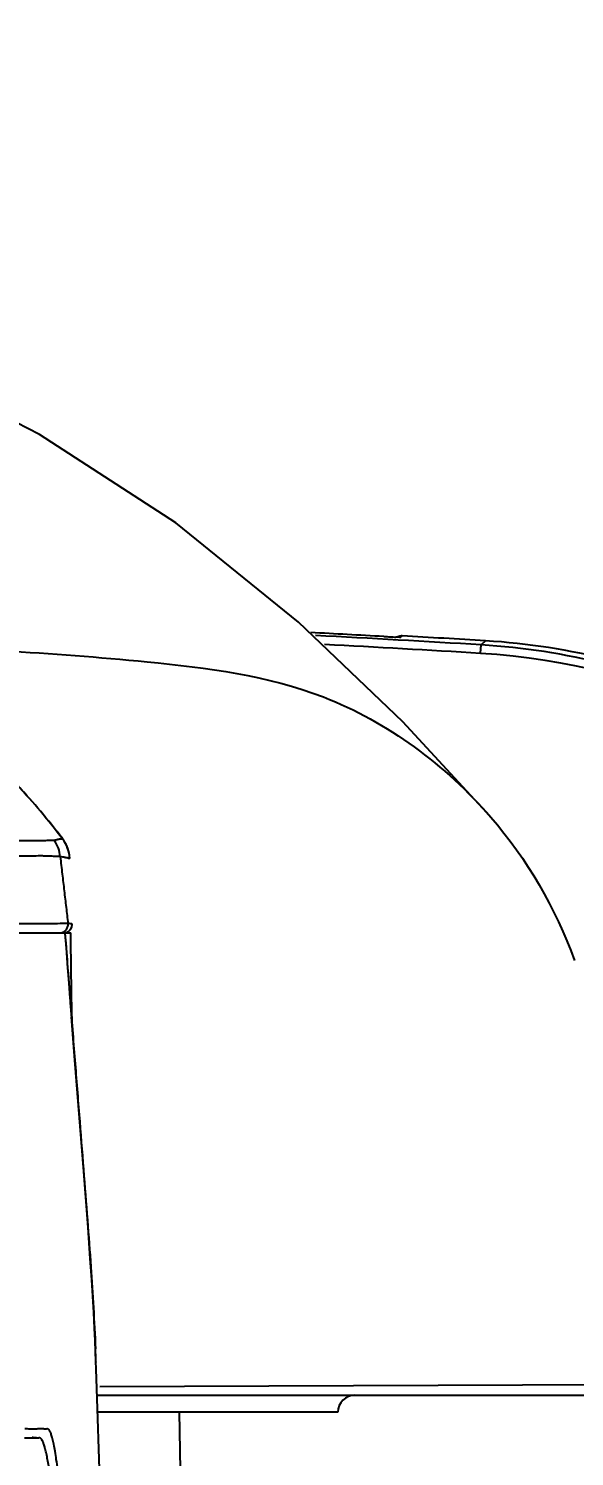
# Model space of a CAD drawing. Header units: millimetres. Extents: x 5828 to 6704, y 123 to 421.
# Drawn here: x 6412.881 to 6414.488, y 192.479 to 196.678 of the extents above; entities that cross this region are included whole.
import ezdxf

# ---------------------------------------------------------------- set-up
doc = ezdxf.new("R2010")
doc.units = ezdxf.units.MM
doc.layers.add('外形图', color=7, linetype='Continuous')
doc.layers.add('尺寸标注', color=7, linetype='Continuous')
doc.styles.add('微软雅黑', font='msyh.ttc', dxfattribs={"height": 1.5})
doc.dimstyles.new('尺寸标注_1_20比例', dxfattribs={"dimtxt": 1.5, "dimasz": 1.25, "dimexe": 0.5, "dimexo": 0.4, "dimgap": 0.5, "dimtad": 1, "dimdec": 1, "dimlfac": 20, "dimdsep": 46, "dimtxsty": '微软雅黑', "dimcen": 0.09, "dimadec": 0, "dimazin": 0, "dimtp": 0.01, "dimtm": 0.01, "dimtfac": 1, "dimtdec": 1, "dimtofl": 0, "dimtmove": 0, "dimatfit": 3, "dimfxl": 1, "dimtolj": 1, "dimarcsym": 0})

# ---------------------------------------------------------------- blocks, each defined once
blk = doc.blocks.new('*D1102')
at = {"layer": 'Defpoints', "color": 0}
for p in [(6409.4545, 201.6953), (6409.4545, 196.4975), (6406.5795, 189.9086)]:
    blk.add_point(p, dxfattribs=at)
at = {"layer": '尺寸标注', "color": 0, "lineweight": -2}
for p, q in [((6406.5795, 190.3086), (6406.5795, 202.1953)), ((6409.4545, 196.8975), (6409.4545, 202.1953)), ((6405.3295, 201.6953), (6404.0795, 201.6953)), ((6410.7045, 201.6953), (6417.675, 201.6953))]:
    blk.add_line(p, q, dxfattribs=at)
at = {"layer": '尺寸标注', "color": 0}
for points in [[(6405.3295, 201.487), (6405.3295, 201.9037), (6406.5795, 201.6953)], [(6410.7045, 201.9037), (6410.7045, 201.487), (6409.4545, 201.6953)]]:
    blk.add_solid(points, dxfattribs=at)
at = {"layer": '尺寸标注', "color": 0, "insert": (6415.1519, 202.9561), "char_height": 1.5, "attachment_point": 5, "style": '微软雅黑'}
blk.add_mtext('\\A1;\\A1;{\\fAlibaba PuHuiTi 3.0 55 Regular|b0|i0|c134|p18;57.5}', dxfattribs=at)

msp = doc.modelspace()

# ---------------------------------------------------------------- linework, layer by layer
at = {"layer": '外形图', "linetype": 'ByBlock'}
for p, q in [((6412.9137, 195.4844), (6412.845, 195.5202)), ((6413.977, 194.8883), (6413.9729, 194.8882)), ((6413.9809, 194.8921), (6413.977, 194.8883)), ((6414.2261, 194.8776), (6414.2135, 194.8657)), ((6414.2117, 194.8408), (6414.2133, 194.8657)), ((6413.0024, 194.2372), (6413.0019, 194.2373)), ((6406.3453, 194.0186), (6413.0056, 194.0186)), ((6413.0053, 193.9956), (6413.0051, 194.0186)), ((6413.0064, 193.9178), (6413.0053, 193.9956)), ((6413.0077, 193.8457), (6413.0064, 193.9178)), ((6413.0089, 193.7857), (6413.0077, 193.8457)), ((6413.0066, 193.7819), (6413.0083, 193.7599)), ((6413.0101, 193.737), (6413.0089, 193.7857)), ((6413.0174, 193.6438), (6413.0074, 193.7716)), ((6413.0083, 193.7599), (6413.0075, 193.7716)), ((6413.0435, 193.3163), (6413.0174, 193.6438)), ((6413.0562, 193.1517), (6413.0435, 193.3163)), ((6413.0628, 193.0611), (6413.0562, 193.1517)), ((6413.067, 192.9985), (6413.0628, 193.0611)), ((6413.0701, 192.9497), (6413.067, 192.9985)), ((6413.0729, 192.9017), (6413.0701, 192.9497)), ((6413.0754, 192.8548), (6413.0729, 192.9017)), ((6413.077, 192.8203), (6413.0754, 192.8548)), ((6413.0784, 192.7864), (6413.077, 192.8203)), ((6413.0781, 192.7956), (6413.0781, 192.7955)), ((6413.0813, 192.7076), (6413.0784, 192.7864)), ((6413.0796, 192.7567), (6413.0796, 192.756)), ((6413.0936, 192.3471), (6413.0813, 192.7076)), ((6414.8561, 192.6898), (6413.0907, 192.6838)), ((6413.0821, 192.6586), (6414.832, 192.6586)), ((6413.792, 192.6086), (6413.0826, 192.6086)), ((6413.3248, 192.6086), (6413.3325, 192.1576)), ((6412.8692, 192.5329), (6412.9051, 192.5332)), ((6412.9049, 192.5332), (6412.9051, 192.5332)), ((6412.9051, 192.5332), (6412.9112, 192.5336))]:
    msp.add_line(p, q, dxfattribs=at)
for points in [[(6414.2416, 194.3592), (6413.9833, 194.6396), (6413.6755, 194.9329), (6413.3145, 195.2242), (6412.9137, 195.4844)], [(6412.9816, 194.2952), (6412.9732, 194.3061), (6412.9649, 194.3165), (6412.9567, 194.3269), (6412.9485, 194.3371), (6412.9404, 194.3471), (6412.9323, 194.357), (6412.9242, 194.3667), (6412.9162, 194.3762), (6412.9082, 194.3856), (6412.9004, 194.3948), (6412.8926, 194.4037), (6412.8849, 194.4125), (6412.8773, 194.421), (6412.8699, 194.4294), (6412.8626, 194.4375), (6412.8554, 194.4454), (6412.8475, 194.454)], [(6413.0024, 194.2373), (6413.0023, 194.2378), (6413.0023, 194.2391), (6413.0022, 194.2404), (6413.0021, 194.2418), (6413.002, 194.2431), (6413.0019, 194.2445), (6413.0017, 194.2458), (6413.0016, 194.2471), (6413.0014, 194.2485), (6413.0012, 194.2498), (6413.0009, 194.2511), (6413.0007, 194.2525), (6413.0005, 194.2538), (6413.0002, 194.2551), (6412.9999, 194.2564), (6412.9996, 194.2577), (6412.9992, 194.2591), (6412.9989, 194.2604), (6412.9985, 194.2617), (6412.9982, 194.263), (6412.9978, 194.2643), (6412.9973, 194.2655), (6412.9969, 194.2668), (6412.9965, 194.2681), (6412.996, 194.2694), (6412.9955, 194.2706), (6412.995, 194.2719), (6412.9945, 194.2731), (6412.9939, 194.2744), (6412.9934, 194.2756), (6412.9928, 194.2768), (6412.9922, 194.278), (6412.9916, 194.2793), (6412.991, 194.2805), (6412.9904, 194.2817), (6412.9897, 194.2828), (6412.9891, 194.284), (6412.9884, 194.2852), (6412.9877, 194.2863), (6412.987, 194.2875), (6412.9862, 194.2886), (6412.9855, 194.2897), (6412.9847, 194.2909), (6412.984, 194.292), (6412.9832, 194.2931), (6412.9824, 194.2942), (6412.9816, 194.2952)], [(6412.9843, 194.0186), (6412.9848, 194.0186), (6412.9853, 194.0186), (6412.9858, 194.0187), (6412.9862, 194.0187), (6412.9867, 194.0187), (6412.9872, 194.0188), (6412.9876, 194.0188), (6412.9881, 194.0189), (6412.9886, 194.019), (6412.989, 194.0191), (6412.9895, 194.0192), (6412.99, 194.0193), (6412.9904, 194.0194), (6412.9909, 194.0195), (6412.9913, 194.0196), (6412.9918, 194.0198), (6412.9923, 194.0199), (6412.9927, 194.0201), (6412.9931, 194.0202), (6412.9936, 194.0204), (6412.994, 194.0206), (6412.9945, 194.0208), (6412.9949, 194.021), (6412.9953, 194.0212), (6412.9957, 194.0214), (6412.9962, 194.0216), (6412.9966, 194.0218), (6412.997, 194.0221), (6412.9974, 194.0223), (6412.9978, 194.0226), (6412.9982, 194.0228), (6412.9986, 194.0231), (6412.999, 194.0234), (6412.9993, 194.0236), (6412.9997, 194.0239), (6413.0001, 194.0242), (6413.0005, 194.0245), (6413.0008, 194.0248), (6413.0012, 194.0251), (6413.0015, 194.0255), (6413.0019, 194.0258), (6413.0022, 194.0261), (6413.0025, 194.0265), (6413.0028, 194.0268), (6413.0032, 194.0272), (6413.0035, 194.0275), (6413.0038, 194.0279), (6413.0041, 194.0283), (6413.0044, 194.0286), (6413.0046, 194.029), (6413.0049, 194.0294), (6413.0052, 194.0298), (6413.0054, 194.0302), (6413.0057, 194.0306), (6413.0059, 194.031), (6413.0062, 194.0314), (6413.0064, 194.0318), (6413.0066, 194.0323), (6413.0068, 194.0327), (6413.007, 194.0331), (6413.0072, 194.0335), (6413.0074, 194.034), (6413.0076, 194.0344), (6413.0077, 194.0349), (6413.0079, 194.0353), (6413.0081, 194.0357), (6413.0082, 194.0362), (6413.0083, 194.0367), (6413.0085, 194.0371), (6413.0086, 194.0376), (6413.0087, 194.038), (6413.0088, 194.0385), (6413.0089, 194.039), (6413.009, 194.0394), (6413.0091, 194.0399), (6413.0091, 194.0404), (6413.0092, 194.0408), (6413.0092, 194.0413), (6413.0093, 194.0418), (6413.0093, 194.0422), (6413.0093, 194.0427), (6413.0093, 194.0432), (6413.0093, 194.0437), (6413.0093, 194.0441), (6413.0093, 194.0446)]]:
    msp.add_lwpolyline(points, dxfattribs=at)
for centre, radius, start, end in [((6410.5795, 134.9885), 59.9952, 86.8015, 87.007302), ((6410.5795, 134.9885), 59.9873, 86.527093, 86.993846), ((6414.0861, 197.7342), 2.8483, 266.7973, 267.1777), ((6414.0247, 196.4673), 1.58, 267.1392, 267.7247), ((6410.5795, 134.9885), 60, 86.515451, 86.750135), ((6410.5795, 134.9885), 59.9623, 86.527194, 86.96653), ((6414.0922, 192.8698), 1.9746, 1.0722, 86.5317), ((6411.2089, 192.9362), 2.2334, 37.469, 42.7656), ((6412.8747, 194.234), 0.1, 4.967, 34.5331), ((6412.902, 194.2342), 0.1, 1.7722, 37.3174), ((6406.9871, 192.5429), 6.0962, 2.01063, 2.37512), ((6413.842, 192.6086), 0.05, 90, 180)]:
    msp.add_arc(centre, radius, start, end, dxfattribs=at)
for points, knots in [([(6413.9729, 194.8882), (6413.9722, 194.8882), (6413.9685, 194.8883), (6413.9649, 194.8884), (6413.962, 194.8886)], [0, 0, 0, 0, 0.19488, 1, 1, 1, 1]), ([(6413.9809, 194.8921), (6413.9787, 194.8922), (6413.9741, 194.8918), (6413.9698, 194.8902), (6413.9678, 194.8892)], [0, 0, 0, 0, 0.49824, 1, 1, 1, 1]), ([(6413.973, 194.8882), (6413.9733, 194.8882), (6413.9746, 194.8884), (6413.976, 194.8884), (6413.977, 194.8883)], [0, 0, 0, 0, 0.25682, 1, 1, 1, 1]), ([(6416.1043, 192.9079), (6416.1027, 193.0325), (6416.076, 193.2818), (6415.9672, 193.6414), (6415.7933, 193.9746), (6415.5606, 194.2696), (6415.277, 194.5162), (6414.9524, 194.7057), (6414.5984, 194.8315), (6414.3506, 194.8701), (6414.2263, 194.8776)], [0, 0, 0, 0, 0.125001, 0.250001, 0.375, 0.5, 0.625, 0.749999, 0.874999, 1, 1, 1, 1]), ([(6412.3836, 194.8668), (6412.6661, 194.8583), (6413.1221, 194.8341), (6413.788, 194.7509), (6414.109, 194.5116), (6414.2416, 194.3592)], [0, 0, 0, 0, 0.427438, 0.694502, 1, 1, 1, 1]), ([(6416.0915, 192.9062), (6416.0892, 193.0303), (6416.0615, 193.2787), (6415.9515, 193.6366), (6415.7771, 193.9681), (6415.5442, 194.2614), (6415.261, 194.5065), (6414.9373, 194.6949), (6414.5843, 194.8199), (6414.3373, 194.8582), (6414.2135, 194.8657)], [0, 0, 0, 0, 0.125, 0.25, 0.375, 0.5, 0.625, 0.75, 0.875, 1, 1, 1, 1]), ([(6412.9571, 194.2907), (6412.9545, 194.2907), (6412.9494, 194.2906), (6412.942, 194.2902), (6412.9348, 194.2898), (6412.9277, 194.2896), (6412.9207, 194.2896), (6412.9118, 194.2897), (6412.9011, 194.2897), (6412.8885, 194.2892), (6412.8761, 194.2889), (6412.8633, 194.289), (6412.8499, 194.2895), (6412.8356, 194.2904), (6412.8204, 194.2913), (6412.8041, 194.2918), (6412.7867, 194.2915), (6412.7678, 194.2906), (6412.7467, 194.2898), (6412.7226, 194.2903), (6412.7006, 194.2917), (6412.6813, 194.2928), (6412.6657, 194.2935), (6412.6497, 194.2938), (6412.6331, 194.2935), (6412.6189, 194.2932), (6412.607, 194.2931), (6412.5975, 194.2934), (6412.5877, 194.2938), (6412.5775, 194.2943), (6412.5672, 194.2948), (6412.5568, 194.2949), (6412.5466, 194.2946), (6412.538, 194.2941), (6412.531, 194.2938), (6412.5234, 194.2937), (6412.5126, 194.2938), (6412.4977, 194.2943), (6412.48, 194.2948), (6412.4587, 194.2949), (6412.4339, 194.2946), (6412.4054, 194.2943), (6412.3602, 194.2939), (6412.295, 194.2939), (6412.2066, 194.2942), (6412.1049, 194.2944), (6411.9904, 194.2944), (6411.8637, 194.2941), (6411.7253, 194.2937), (6411.5758, 194.2933), (6411.4159, 194.293), (6411.2465, 194.2929), (6411.0685, 194.2928), (6410.8826, 194.2927), (6410.6899, 194.2924), (6410.4911, 194.292), (6410.2873, 194.2915), (6410.0083, 194.2911), (6409.6545, 194.2911), (6409.3701, 194.2914), (6409.2272, 194.2914)], [0, 0, 0, 0, 0.002114, 0.004085, 0.006002, 0.007898, 0.009776, 0.01161, 0.015092, 0.018405, 0.021697, 0.025094, 0.028687, 0.032522, 0.036608, 0.040945, 0.045569, 0.05059, 0.056186, 0.062585, 0.069932, 0.073944, 0.078128, 0.08244, 0.086863, 0.09147, 0.093892, 0.096427, 0.099075, 0.101823, 0.104616, 0.107389, 0.110123, 0.112856, 0.114273, 0.115758, 0.119046, 0.122952, 0.127682, 0.133355, 0.14001, 0.147651, 0.15627, 0.176354, 0.20011, 0.227411, 0.258135, 0.292155, 0.329322, 0.369467, 0.412393, 0.45788, 0.505695, 0.555599, 0.607351, 0.660712, 0.715434, 0.771256, 0.8851, 1, 1, 1, 1]), ([(6412.9815, 194.2949), (6412.9813, 194.2947), (6412.9808, 194.2946), (6412.9798, 194.2945), (6412.9786, 194.2944), (6412.9766, 194.2943), (6412.9739, 194.2941), (6412.9704, 194.2936), (6412.967, 194.2928), (6412.9636, 194.292), (6412.9604, 194.2913), (6412.9582, 194.2909), (6412.9571, 194.2907)], [0, 0, 0, 0, 0.026437, 0.06558, 0.115894, 0.174469, 0.307533, 0.450328, 0.593491, 0.732905, 0.867881, 1, 1, 1, 1]), ([(6412.9816, 194.2952), (6412.9816, 194.2951), (6412.9816, 194.295), (6412.9815, 194.2949), (6412.9815, 194.2949)], [0, 0, 0, 0, 0.492404, 1, 1, 1, 1]), ([(6412.9744, 194.2427), (6412.9716, 194.2429), (6412.9662, 194.2433), (6412.9582, 194.2435), (6412.9506, 194.2437), (6412.9409, 194.2441), (6412.9292, 194.2446), (6412.9117, 194.245), (6412.8948, 194.2443), (6412.878, 194.2439), (6412.8598, 194.2439), (6412.8405, 194.2444), (6412.8199, 194.244), (6412.806, 194.2431), (6412.7943, 194.242), (6412.7849, 194.2412), (6412.7749, 194.2403), (6412.7643, 194.2397), (6412.753, 194.2392), (6412.7362, 194.2391), (6412.7183, 194.2395), (6412.6994, 194.2399), (6412.6842, 194.2399), (6412.6685, 194.2395), (6412.6523, 194.2385), (6412.6352, 194.2374), (6412.6202, 194.2371), (6412.6076, 194.2374), (6412.5976, 194.2376), (6412.5874, 194.2376), (6412.5774, 194.2372), (6412.5673, 194.2365), (6412.5589, 194.2357), (6412.552, 194.2353), (6412.5442, 194.235), (6412.5332, 194.2351), (6412.518, 194.2355), (6412.4997, 194.2358), (6412.4778, 194.2359), (6412.4524, 194.2357), (6412.4232, 194.2355), (6412.3771, 194.2353), (6412.3108, 194.2356), (6412.221, 194.2363), (6412.1378, 194.2368), (6412.0648, 194.2371), (6411.9834, 194.2374), (6411.8742, 194.2376), (6411.7345, 194.2378), (6411.5838, 194.2381), (6411.4228, 194.2385), (6411.19, 194.2393), (6410.9463, 194.2401), (6410.693, 194.2405), (6410.4934, 194.2407), (6410.2889, 194.2408), (6410.0091, 194.241), (6409.6543, 194.2415), (6409.3692, 194.2419), (6409.2259, 194.2419)], [0, 0, 0, 0, 0.002259, 0.004344, 0.006359, 0.008341, 0.012145, 0.015699, 0.022323, 0.025678, 0.029194, 0.036898, 0.041124, 0.045641, 0.04804, 0.050554, 0.053209, 0.056033, 0.05905, 0.062286, 0.069448, 0.073348, 0.077418, 0.081614, 0.085933, 0.090445, 0.095302, 0.097904, 0.100588, 0.103304, 0.105996, 0.108653, 0.111345, 0.112752, 0.114237, 0.117565, 0.121564, 0.126417, 0.132224, 0.139022, 0.146807, 0.155562, 0.1759, 0.199891, 0.227409, 0.242453, 0.258332, 0.29253, 0.329851, 0.370119, 0.413137, 0.458684, 0.556427, 0.608147, 0.661449, 0.716088, 0.771806, 0.885391, 1, 1, 1, 1]), ([(6413.0019, 194.2373), (6413.0016, 194.2373), (6413.001, 194.2374), (6412.9998, 194.2376), (6412.9984, 194.238), (6412.9961, 194.2386), (6412.993, 194.2393), (6412.9892, 194.2401), (6412.9854, 194.2408), (6412.9804, 194.2416), (6412.9768, 194.2423), (6412.9744, 194.2428)], [0, 0, 0, 0, 0.02977, 0.072851, 0.126494, 0.187696, 0.323135, 0.464488, 0.603865, 0.738751, 1, 1, 1, 1]), ([(6412.9744, 194.2427), (6412.9762, 194.2256), (6412.9792, 194.2003), (6412.9831, 194.1669), (6412.9869, 194.1343), (6412.9917, 194.0939), (6412.9955, 194.0617), (6412.9974, 194.0457)], [0, 0, 0, 0, 0.260124, 0.384746, 0.509261, 0.756373, 1, 1, 1, 1]), ([(6412.9974, 194.0457), (6412.9767, 194.0457), (6412.9387, 194.0456), (6412.8498, 194.0454), (6412.7716, 194.0452), (6412.6999, 194.0452), (6412.6673, 194.0451), (6412.6312, 194.0451), (6412.599, 194.0451), (6412.5711, 194.045), (6412.5463, 194.045), (6412.5133, 194.045), (6412.4679, 194.0451), (6412.4079, 194.0451), (6412.2992, 194.0452), (6412.1292, 194.0453), (6411.8869, 194.0453), (6411.4736, 194.0454), (6410.8695, 194.0454), (6410.0741, 194.0454), (6409.5134, 194.0453), (6409.2248, 194.0453)], [0, 0, 0, 0, 0.016431, 0.030256, 0.070659, 0.078637, 0.087245, 0.096612, 0.107364, 0.11282, 0.118827, 0.127087, 0.139012, 0.154957, 0.174785, 0.225493, 0.290118, 0.3675, 0.554119, 0.770508, 1, 1, 1, 1]), ([(6412.9725, 194.0186), (6412.9759, 194.0186), (6412.9828, 194.0201), (6412.9914, 194.0262), (6412.9968, 194.0353), (6412.9977, 194.0423), (6412.9974, 194.0457)], [0, 0, 0, 0, 0.249918, 0.499894, 0.749962, 1, 1, 1, 1]), ([(6413.0093, 194.0446), (6413.0083, 194.0447), (6413.0063, 194.0449), (6413.0023, 194.0454), (6412.9993, 194.0459), (6412.9973, 194.0462)], [0, 0, 0, 0, 0.249996, 0.500006, 1, 1, 1, 1]), ([(6412.9881, 194.0186), (6412.9905, 193.9883), (6412.9953, 193.9273), (6413.0046, 193.8061), (6413.0162, 193.6581), (6413.0298, 193.4873), (6413.0426, 193.3267), (6413.0543, 193.1775), (6413.0672, 193.0018), (6413.0747, 192.8758), (6413.0781, 192.7956)], [0, 0, 0, 0, 0.074418, 0.149736, 0.297251, 0.437507, 0.569054, 0.69125, 0.803785, 1, 1, 1, 1]), ([(6412.9882, 194.0186), (6412.9913, 193.9793), (6412.9974, 193.9004), (6413.0035, 193.8214), (6413.0066, 193.7819)], [0, 0, 0, 0, 0.498796, 1, 1, 1, 1]), ([(6412.988, 192.2377), (6412.9853, 192.2689), (6412.9812, 192.3137), (6412.9752, 192.3707), (6412.9711, 192.4072), (6412.9671, 192.4397), (6412.9631, 192.4681), (6412.9593, 192.4926), (6412.9557, 192.5131), (6412.9525, 192.5276), (6412.95, 192.5372), (6412.9483, 192.543), (6412.9466, 192.5478), (6412.9449, 192.5517), (6412.9433, 192.5547), (6412.9417, 192.5569), (6412.94, 192.5583), (6412.9378, 192.5594), (6412.9351, 192.5595), (6412.9324, 192.5592), (6412.9303, 192.559), (6412.9281, 192.559), (6412.9254, 192.5594), (6412.9221, 192.5598), (6412.9188, 192.5602), (6412.9142, 192.5602), (6412.9085, 192.5596), (6412.9014, 192.559), (6412.894, 192.5589), (6412.8863, 192.5592), (6412.8782, 192.5595), (6412.8728, 192.5595), (6412.87, 192.5595)], [0, 0, 0, 0, 0.23762, 0.340788, 0.433596, 0.516137, 0.588558, 0.650993, 0.703473, 0.746012, 0.763598, 0.778774, 0.791586, 0.802136, 0.810656, 0.817429, 0.82281, 0.827293, 0.835364, 0.843429, 0.847485, 0.85156, 0.859839, 0.868247, 0.8767, 0.885205, 0.902581, 0.920534, 0.939142, 0.958555, 0.978828, 1, 1, 1, 1]), ([(6412.9049, 192.5332), (6412.9027, 192.5332), (6412.8983, 192.5339), (6412.8939, 192.5343), (6412.8917, 192.5343)], [0, 0, 0, 0, 0.498767, 1, 1, 1, 1]), ([(6412.9671, 192.247), (6412.9644, 192.2714), (6412.9593, 192.3166), (6412.9515, 192.3787), (6412.945, 192.4236), (6412.9399, 192.4541), (6412.9365, 192.473), (6412.9331, 192.4892), (6412.9298, 192.5027), (6412.9266, 192.5136), (6412.9235, 192.5219), (6412.9208, 192.5272), (6412.9185, 192.5302), (6412.917, 192.5317), (6412.9155, 192.5327), (6412.9136, 192.5335), (6412.9121, 192.5336), (6412.9112, 192.5336)], [0, 0, 0, 0, 0.24812, 0.459067, 0.633282, 0.706871, 0.771549, 0.827322, 0.874214, 0.912354, 0.941994, 0.96375, 0.972131, 0.979152, 0.985105, 0.990365, 1, 1, 1, 1])]:
    msp.add_open_spline(points, degree=3, knots=knots, dxfattribs=at)
msp.add_open_spline([(6414.2416, 194.3592), (6414.3485, 194.2365), (6414.4322, 194.0906), (6414.4882, 193.9378)], degree=3, dxfattribs=at)

# ---------------------------------------------------------------- dimensions: what is measured, and where the dimension line sits
at = {"layer": '尺寸标注'}
dim = msp.add_linear_dim(base=(6409.4545, 201.6953), p1=(6406.5795, 189.9086), p2=(6409.4545, 196.4975), text='\\A1;{\\fAlibaba PuHuiTi 3.0 55 Regular|b0|i0|c134|p18;<>}', dimstyle='尺寸标注_1_20比例', dxfattribs=at)
dim.commit()
dim.dimension.update_dxf_attribs({"geometry": '*D1102', "text_midpoint": (6415.1519, 201.6953), "dimtype": 160})

doc.saveas('drawing.dxf')
